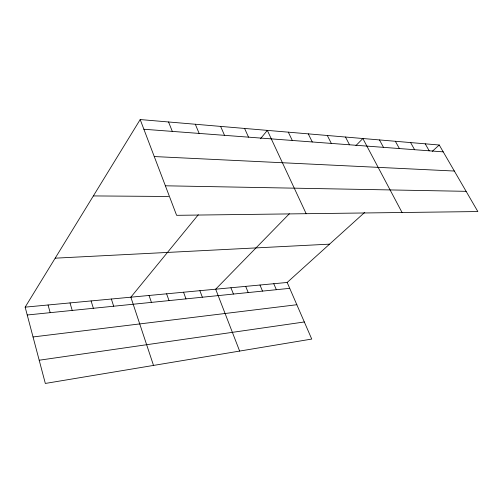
<?xml version="1.0" encoding="UTF-8"?>
<svg xmlns="http://www.w3.org/2000/svg" width="503" height="503" viewBox="0 0 503 503"><rect width="100%" height="100%" fill="white"/><g stroke="black" fill="none" stroke-linecap="round" stroke-linejoin="round"><path stroke-width="0.75" d="M364.776 212.323L287.175 282.46L311.741 339.066L45.333 383.443L25.15 307.144L140.192 119.557L439.245 145.015L477.85 211.556L176.61 215.322L140.192 119.557M198.308 214.737L130.849 297.185L153.516 365.423M260.472 138.771L267.332 130.378L306.17 213.706M289.37 213.75L215.674 289.194L239.635 351.075M355.929 145.606L362.858 138.514L402.054 212.505M432.297 151.296L439.245 145.015M39.19 360.223L304.321 321.97M33.035 336.96L296.839 304.73M27.225 314.997L289.728 288.345M25.15 307.144L287.175 282.46M55.185 258.171L329.566 244.15M93.357 195.925L168.624 196.478M165.38 185.796L466.111 191.329M154.258 156.552L454.347 171.039M143.877 129.246L443.225 151.868M425.217 143.82L429.21 150.812M410.605 142.575L414.604 149.705M395.364 141.28L399.376 148.555M379.463 139.928L383.481 147.354M345.492 137.036L349.51 144.789M327.315 135.489L331.326 143.412M308.276 133.867L312.275 141.972M288.307 132.163L292.287 140.463M244.596 128.447L248.526 137.156M220.628 126.404L224.514 135.338M273.789 283.723L276.336 289.703M195.315 124.247L199.144 133.421M259.969 285.025L262.503 291.105M245.69 286.37L248.212 292.557M168.549 121.971L172.315 131.396M230.934 287.76L233.436 294.06M199.886 290.684L202.351 297.216M183.545 292.224L185.978 298.876M166.606 293.815L169.021 300.599M149.058 295.468L151.434 302.385M111.364 299.021L113.665 306.22M91.1 300.932L93.357 308.282M70.011 302.919L72.218 310.426M48.049 304.988L50.193 312.665"/></g></svg>
